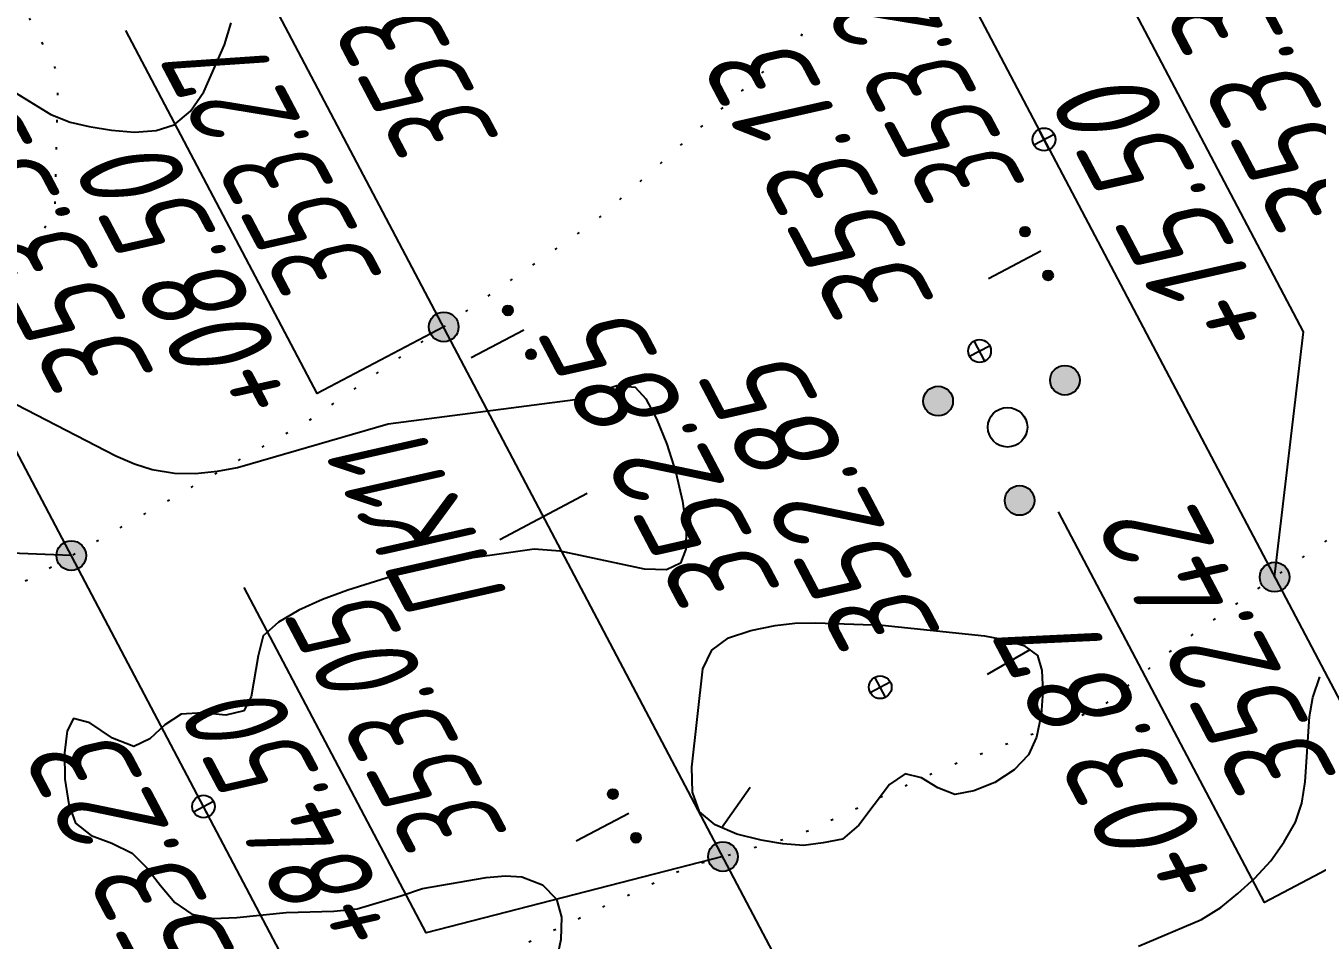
# Model space of a CAD drawing. Extents: x 1519150 to 1520806, y 2185741 to 2187019.
# Drawn here: x 1519350.5 to 1519402.7, y 2186828 to 2186865 of the extents above; entities that cross this region are included whole.
import ezdxf
from ezdxf.enums import TextEntityAlignment as Align

# ---------------------------------------------------------------- set-up
doc = ezdxf.new("R2010")
doc.units = 0
doc.linetypes.add('ИИDot', pattern=[1, 0, -1])
for name, color, linetype, lineweight in [('ИИ_КОНТУР_025', 7, 'ИИDot', 25), ('ИИ_ОТМЕТКА_025', 7, 'Continuous', 25), ('ИИ_ПИКЕТАЖ_025', 7, 'Continuous', 25), ('ИИ_РАЗМЕР_025', 7, 'Continuous', 25), ('ИИ_РЕЛЬЕФ_025', 34, 'Continuous', 25), ('ИИ_ТРАССА_АД_025', 1, 'Continuous', 25), ('ИИ_ТРАССА_ЛЭП_025', 7, 'Continuous', 25), ('ИИ_ТРАССА_ТРУБ_025', 7, 'Continuous', 25), ('ИИ_УГОДЬЯ_025', 7, 'Continuous', 25)]:
    doc.layers.add(name, color=color, linetype=linetype, lineweight=lineweight)
doc.styles.add('VNIPISIMPLEXCUR', font='simplex.shx', dxfattribs={"width": 0.8, "oblique": 15})
doc.dimstyles.new('ИИ-2000-м-dm$2', dxfattribs={"dimscale": 2, "dimtxt": 2.5, "dimasz": 2.5, "dimexe": 1.25, "dimexo": 0, "dimgap": 1, "dimtad": 2, "dimtoh": 1, "dimzin": 1, "dimdsep": 46, "dimtxsty": 'VNIPISIMPLEXCUR', "dimcen": 2.5, "dimaunit": 1, "dimazin": 0, "dimtfac": 1, "dimtmove": 1, "dimatfit": 2, "dimfxl": 1, "dimarcsym": 0})

# ---------------------------------------------------------------- blocks, each defined once
blk = doc.blocks.new('ИИ05407')
at = {"linetype": 'Continuous', "lineweight": 25}
h = blk.add_hatch(color=0, dxfattribs=at)
edge = h.paths.add_edge_path()
edge.add_arc((-0.5, 0.1), 0.1, 0, 360)
h = blk.add_hatch(color=0, dxfattribs=at)
edge = h.paths.add_edge_path()
edge.add_arc((0.5, 0.1), 0.1, 0, 360)
at = {"color": 0, "linetype": 'Continuous', "lineweight": 25}
blk.add_lwpolyline([(0, 0), (0, 1.2)], dxfattribs=at)
for centre in [(-0.5, 0.1), (0.5, 0.1)]:
    blk.add_circle(centre, 0.1, dxfattribs=at)
blk = doc.blocks.new('ИИ053951')
at = {"linetype": 'Continuous', "lineweight": 25}
h = blk.add_hatch(color=0, dxfattribs=at)
edge = h.paths.add_edge_path()
edge.add_arc((1.16, 0.95), 0.3, 0, 360)
h = blk.add_hatch(color=0, dxfattribs=at)
edge = h.paths.add_edge_path()
edge.add_arc((-1.403, 0.53), 0.3, 0, 360)
h = blk.add_hatch(color=0, dxfattribs=at)
edge = h.paths.add_edge_path()
edge.add_arc((0.243, -1.48), 0.3, 0, 360)
at = {"color": 0, "linetype": 'Continuous', "lineweight": 25}
for centre, radius in [((1.16, 0.95), 0.3), ((-1.403, 0.53), 0.3), ((0, 0), 0.4), ((0.243, -1.48), 0.3)]:
    blk.add_circle(centre, radius, dxfattribs=at)
blk = doc.blocks.new('ИИ053296')
at = {"color": 0, "linetype": 'Continuous', "lineweight": 25}
blk.add_lwpolyline([(0, 0), (1, 0)], dxfattribs=at)
blk = doc.blocks.new('PICKET')
at = {"color": 0, "linetype": 'Continuous', "lineweight": 25}
for p, q in [((-0.23, 0), (0.23, 0)), ((0, 0.23), (0, -0.23))]:
    blk.add_line(p, q, dxfattribs=at)
blk.add_circle((0, 0), 0.23, dxfattribs=at)
at = {"color": 0, "linetype": 'Continuous', "style": 'VNIPISIMPLEXCUR', "oblique": 15, "width": 0.8}
blk.add_attdef('OTMETKA', (1.25, 0.3), '', height=2, dxfattribs=at)
at = {"color": 8, "linetype": 'Continuous', "style": 'VNIPISIMPLEXCUR', "oblique": 15, "width": 0.8, "flags": 1}
blk.add_attdef('NOMER', (1.25, -2.7), '', height=2, dxfattribs=at)
blk = doc.blocks.new('ИИ15001')
at = {"color": 0, "linetype": 'Continuous', "lineweight": 25}
blk.add_lwpolyline([(0, 1), (0, -1)], dxfattribs=at)
at = {"color": 0, "linetype": 'Continuous', "lineweight": 25, "style": 'VNIPISIMPLEXCUR', "oblique": 15, "width": 0.8}
blk.add_attdef('STATIONING', text='', height=2, dxfattribs=at).set_placement((0, 2), align=Align.CENTER)
at = {"color": 7, "linetype": 'Continuous', "lineweight": 25, "style": 'VNIPISIMPLEXCUR', "oblique": 15, "width": 0.8}
blk.add_attdef('HEIGHT', text='', height=2, dxfattribs=at).set_placement((0, -2), align=Align.TOP_CENTER)
blk = doc.blocks.new('ИИ15002')
at = {"linetype": 'Continuous', "lineweight": 25}
h = blk.add_hatch(color=0, dxfattribs=at)
edge = h.paths.add_edge_path()
edge.add_arc((0, 0), 0.3, 0, 360)
at = {"color": 0, "linetype": 'Continuous', "lineweight": 25}
blk.add_circle((0, 0), 0.3, dxfattribs=at)
at = {"color": 0, "linetype": 'Continuous', "style": 'VNIPISIMPLEXCUR', "oblique": 15, "width": 0.8}
blk.add_attdef('STATIONING', (1, 1.3), '', height=2, rotation=90, dxfattribs=at)
at = {"color": 7, "linetype": 'Continuous', "style": 'VNIPISIMPLEXCUR', "oblique": 15, "width": 0.8}
blk.add_attdef('HEIGHT', text='', height=2, dxfattribs=at).set_placement((0, -1.3), align=Align.TOP_CENTER)
blk = doc.blocks.new('*D65')
at = {"layer": 'Defpoints', "color": 0, "transparency": 16777216}
for p in [(1519482.409, 2186840.189), (1519365.937, 2186752.536), (1519273.871, 2186671.021), (1519643.409, 2186205.468), (1519806.553, 2185895.816)]:
    blk.add_point(p, dxfattribs=at)
at = {"layer": 'ИИ_РАЗМЕР_025', "color": 0, "lineweight": -2, "transparency": 16777216}
for p, q in [((1519364.263, 2186762.999), (1519357.118, 2186776.562)), ((1519363.331, 2186753.39), (1519364.263, 2186762.999)), ((1519360.922, 2186741.638), (1519354.165, 2186754.463))]:
    blk.add_line(p, q, dxfattribs=at)
blk.add_arc((1519360.922, 2186741.638), 11.997, 58.2429, 98.5895, dxfattribs=at)
at = {"layer": 'ИИ_РАЗМЕР_025', "color": 0, "transparency": 16777216}
for points in [[(1519359.339, 2186752.867), (1519358.923, 2186754.133), (1519355.33, 2186752.251)], [(1519367.677, 2186752.339), (1519366.796, 2186751.338), (1519370.239, 2186749.196)]]:
    blk.add_solid(points, dxfattribs=at)
at = {"layer": 'ИИ_РАЗМЕР_025', "color": 0, "transparency": 16777216, "insert": (1519357.466, 2186768.647), "char_height": 4, "attachment_point": 5, "rotation": 117.7798, "style": 'VNIPISIMPLEXCUR'}
blk.add_mtext("78°44'", dxfattribs=at)
blk = doc.blocks.new('*D66')
at = {"layer": 'Defpoints', "color": 0, "transparency": 16777216}
for p in [(1519297.92, 2186946.834), (1519482.409, 2186840.189), (1519385.295, 2186766.597), (1519273.871, 2186671.021), (1519823.89, 2185948.39)]:
    blk.add_point(p, dxfattribs=at)
at = {"layer": 'ИИ_РАЗМЕР_025', "color": 0, "lineweight": -2, "transparency": 16777216}
blk.add_arc((1519392.515, 2186767.266), 7.251, 149.8038, 187.0253, dxfattribs=at)
at = {"layer": 'ИИ_РАЗМЕР_025', "color": 0, "transparency": 16777216}
for points in [[(1519385.787, 2186771.394), (1519386.709, 2186770.431), (1519389.135, 2186773.681)], [(1519385.932, 2186766.64), (1519384.705, 2186766.118), (1519386.884, 2186762.698)]]:
    blk.add_solid(points, dxfattribs=at)
at = {"layer": 'ИИ_РАЗМЕР_025', "color": 0, "transparency": 16777216, "insert": (1519377.317, 2186774.536), "char_height": 4, "attachment_point": 5, "rotation": 117.7798, "style": 'VNIPISIMPLEXCUR'}
blk.add_mtext("101°16'", dxfattribs=at)
blk = doc.blocks.new('*D67')
at = {"layer": 'Defpoints', "color": 0, "transparency": 16777216}
for p in [(1519335.639, 2186966.703), (1520064.45, 2186007.56), (1519860.194, 2185951.717), (1519823.89, 2185948.39), (1519888.366, 2185917.443)]:
    blk.add_point(p, dxfattribs=at)
at = {"layer": 'ИИ_РАЗМЕР_025', "color": 0, "lineweight": -2, "transparency": 16777216}
for p, q in [((1519862.615, 2185950.153), (1519866.306, 2185943.155)), ((1519866.306, 2185943.155), (1519874.982, 2185926.685))]:
    blk.add_line(p, q, dxfattribs=at)
blk.add_arc((1519866.538, 2185958.88), 9.568, 217.9509, 273.647, dxfattribs=at)
at = {"layer": 'ИИ_РАЗМЕР_025', "color": 0, "transparency": 16777216}
for points in [[(1519858.393, 2185952.705), (1519859.593, 2185953.287), (1519857.247, 2185956.595)], [(1519866.966, 2185949.974), (1519867.327, 2185948.69), (1519870.997, 2185950.415)]]:
    blk.add_solid(points, dxfattribs=at)
at = {"layer": 'ИИ_РАЗМЕР_025', "color": 0, "transparency": 16777216, "insert": (1519867.234, 2185931.993), "char_height": 4, "attachment_point": 5, "rotation": 117.7798, "style": 'VNIPISIMPLEXCUR'}
blk.add_mtext("103°58'", dxfattribs=at)
blk = doc.blocks.new('*D68')
at = {"layer": 'Defpoints', "color": 0, "transparency": 16777216}
for p in [(1519313.519, 2186955.051), (1520064.45, 2186007.56), (1519855.578, 2185949.86), (1519823.89, 2185948.39), (1519857.396, 2185922.593)]:
    blk.add_point(p, dxfattribs=at)
at = {"layer": 'ИИ_РАЗМЕР_025', "color": 0, "lineweight": -2, "transparency": 16777216}
for p, q in [((1519854.606, 2185946.846), (1519859.085, 2185938.334)), ((1519859.085, 2185938.334), (1519865.276, 2185926.582))]:
    blk.add_line(p, q, dxfattribs=at)
blk.add_arc((1519841.522, 2185952.727), 14.345, 313.808, 357.7899, dxfattribs=at)
at = {"layer": 'ИИ_РАЗМЕР_025', "color": 0, "transparency": 16777216}
for points in [[(1519855.193, 2185952.106), (1519856.52, 2185952.241), (1519855.452, 2185956.153)], [(1519851.842, 2185941.834), (1519851.063, 2185942.915), (1519848.208, 2185940.035)]]:
    blk.add_solid(points, dxfattribs=at)
at = {"layer": 'ИИ_РАЗМЕР_025', "color": 0, "transparency": 16777216, "insert": (1519858.77, 2185929.531), "char_height": 4, "attachment_point": 5, "rotation": 117.7798, "style": 'VNIPISIMPLEXCUR'}
blk.add_mtext("76°2'", dxfattribs=at)

msp = doc.modelspace()

# ---------------------------------------------------------------- linework, layer by layer
at = {"layer": 'ИИ_КОНТУР_025', "flags": 128}
for points in [[(1519330.862, 2186832.563), (1519337.391, 2186836.232), (1519350.93, 2186842.787), (1519361.956, 2186849.062), (1519373.401, 2186857.011), (1519381.817, 2186864.499), (1519382.933, 2186870.217), (1519380.421, 2186877.608), (1519375.675, 2186883.465), (1519369.813, 2186888.067), (1519363.951, 2186887.788), (1519357.67, 2186885.278), (1519351.25, 2186884.72), (1519348.04, 2186886.672), (1519346.086, 2186889.601), (1519347.202, 2186892.948), (1519351.389, 2186895.597), (1519357.67, 2186895.876), (1519362.416, 2186896.992), (1519364.789, 2186900.478), (1519364.928, 2186904.383), (1519363.253, 2186908.148), (1519359.903, 2186910.1), (1519356.275, 2186909.403), (1519351.389, 2186904.522), (1519345.109, 2186899.642), (1519341.201, 2186900.757), (1519337.148, 2186907.934), (1519335.054, 2186911.002), (1519332.682, 2186914.767), (1519332.402, 2186918.393), (1519332.123, 2186925.644), (1519332.123, 2186931.222), (1519332.542, 2186935.545), (1519333.938, 2186937.498), (1519337.008, 2186937.079), (1519341.056, 2186930.386), (1519342.312, 2186922.995), (1519346.779, 2186919.09), (1519351.384, 2186917.695), (1519354.455, 2186918.532), (1519357.386, 2186920.485), (1519358.921, 2186922.855), (1519359.899, 2186924.808), (1519360.178, 2186928.991), (1519360.457, 2186934.151), (1519356.828, 2186939.45), (1519350.547, 2186946.562), (1519345.243, 2186951.304), (1519339.939, 2186953.117), (1519336.031, 2186952.838), (1519331.007, 2186948.515), (1519328.494, 2186941.681), (1519326.122, 2186934.151), (1519323.722, 2186915.682), (1519322.605, 2186909.686), (1519320.093, 2186902.434), (1519319.535, 2186896.298), (1519320.651, 2186889.326), (1519324.28, 2186883.608), (1519329.165, 2186878.727), (1519336.144, 2186875.938), (1519343.681, 2186873.428), (1519348.148, 2186870.081), (1519351.78, 2186863.044), (1519351.641, 2186857.466), (1519347.454, 2186850.772), (1519336.706, 2186845.054), (1519324.953, 2186838.94), (1519323.593, 2186838.309)], [(1519344.966, 2186812.099), (1519347.518, 2186811.341), (1519351.427, 2186810.907), (1519357.942, 2186811.775), (1519361.851, 2186814.726), (1519364.978, 2186819.326), (1519366.889, 2186822.884), (1519370.643, 2186827.872), (1519377.245, 2186830.997), (1519381.762, 2186832.298), (1519387.582, 2186834.989), (1519393.923, 2186837.419), (1519397.137, 2186840.023), (1519405.649, 2186846.011), (1519416.278, 2186853.947), (1519420.013, 2186855.943), (1519424.367, 2186861.177), (1519423.932, 2186864.128), (1519422.021, 2186867.079), (1519420.805, 2186870.117), (1519420.545, 2186873.935), (1519421.5, 2186876.799), (1519425.148, 2186880.618), (1519429.144, 2186882.527), (1519435.485, 2186884.003), (1519442.261, 2186883.829), (1519444.284, 2186883.741)]]:
    msp.add_lwpolyline(points, dxfattribs=at)
at = {"layer": 'ИИ_ПИКЕТАЖ_025', "color": 7}
for points in [[(1519400.956, 2186842.709), (1519402.129, 2186852.626), (1519393.858, 2186868.328)], [(1519406.293, 2186832.577), (1519400.545, 2186829.549), (1519392.224, 2186845.344)]]:
    msp.add_lwpolyline(points, dxfattribs=at)
at = {"layer": 'ИИ_ПИКЕТАЖ_025', "color": 1}
for points in [[(1519367.371, 2186852.823), (1519362.251, 2186850.126), (1519354.517, 2186864.807)], [(1519378.654, 2186831.403), (1519366.665, 2186828.318), (1519359.308, 2186842.283)]]:
    msp.add_lwpolyline(points, dxfattribs=at)
at = {"layer": 'ИИ_ПИКЕТАЖ_025', "color": 4, "elevation": 352.77}
msp.add_lwpolyline([(1519352.316, 2186843.575), (1519336.601, 2186844.185), (1519344.149, 2186829.856)], dxfattribs=at)
at = {"layer": 'ИИ_РЕЛЬЕФ_025'}
for points, elevation in [([(1519343.591, 2186865.164), (1519345.813, 2186864.611), (1519346.563, 2186864.339), (1519347.268, 2186863.997), (1519351.487, 2186861.411), (1519352.269, 2186861.102), (1519353.043, 2186860.924), (1519353.939, 2186860.775), (1519354.869, 2186860.705), (1519355.743, 2186860.762), (1519356.474, 2186860.995), (1519357.139, 2186861.546), (1519357.668, 2186862.333), (1519358.51, 2186864.228), (1519358.774, 2186865.117)], 353.5), ([(1519350.103, 2186849.68), (1519354.111, 2186847.617), (1519354.875, 2186847.288), (1519355.59, 2186847.061), (1519356.491, 2186846.91), (1519357.323, 2186846.9), (1519358.224, 2186846.988), (1519359.031, 2186847.138), (1519365.129, 2186848.905), (1519372.683, 2186849.887), (1519374.371, 2186850.46), (1519375.114, 2186850.384), (1519375.535, 2186849.912), (1519375.972, 2186849.11), (1519376.391, 2186848.081), (1519376.754, 2186846.933), (1519377.027, 2186845.772), (1519377.174, 2186844.703), (1519377.158, 2186843.832), (1519376.945, 2186843.265), (1519376.369, 2186842.996), (1519375.492, 2186843.026), (1519372.076, 2186843.76), (1519371.02, 2186843.838), (1519367.328, 2186843.305), (1519366.417, 2186843.1), (1519363.498, 2186842.183), (1519362.466, 2186841.798), (1519361.508, 2186841.365), (1519360.69, 2186840.88), (1519360.079, 2186840.335), (1519359.872, 2186839.528), (1519359.581, 2186837.867), (1519359.296, 2186837.299), (1519358.56, 2186837.121), (1519357.633, 2186837.216), (1519356.764, 2186837.17), (1519356.099, 2186836.734), (1519355.488, 2186836.168), (1519354.841, 2186835.857), (1519353.978, 2186836.188), (1519353.072, 2186836.811), (1519352.412, 2186836.99), (1519352.154, 2186836.497), (1519352.039, 2186835.602), (1519352.061, 2186834.531), (1519352.213, 2186833.506), (1519352.487, 2186832.751), (1519353.123, 2186832.255), (1519353.953, 2186831.944), (1519354.774, 2186831.548), (1519355.366, 2186830.955), (1519355.92, 2186830.235), (1519356.503, 2186829.555), (1519357.183, 2186829.084), (1519358.045, 2186828.908), (1519359.011, 2186828.944), (1519361.003, 2186829.145), (1519362.93, 2186829.198), (1519363.874, 2186829.3), (1519365.643, 2186829.818), (1519366.518, 2186830.113), (1519369.083, 2186830.556), (1519369.866, 2186830.632), (1519370.524, 2186830.585), (1519371.369, 2186830.262), (1519371.933, 2186829.689), (1519372.125, 2186828.96), (1519372.101, 2186828.055), (1519371.911, 2186827.147)], 353), ([(1519395.457, 2186827.782), (1519397.996, 2186828.859), (1519398.787, 2186829.353), (1519399.474, 2186829.907), (1519400.157, 2186830.54), (1519400.798, 2186831.24), (1519401.341, 2186832.007), (1519401.805, 2186832.797), (1519402.058, 2186833.57), (1519402.191, 2186834.423), (1519402.362, 2186837.065), (1519402.506, 2186837.841), (1519402.782, 2186838.668)], 353)]:
    msp.add_lwpolyline(points, dxfattribs=dict(at, elevation=elevation))
at = {"layer": 'ИИ_РЕЛЬЕФ_025', "elevation": 353}
msp.add_lwpolyline([(1519377.711, 2186833.219), (1519377.43, 2186834.015), (1519377.405, 2186835.018), (1519377.842, 2186838.997), (1519378.204, 2186839.755), (1519378.883, 2186840.247), (1519379.785, 2186840.549), (1519380.774, 2186840.754), (1519381.558, 2186840.845), (1519382.411, 2186840.858), (1519385.089, 2186840.766), (1519389.227, 2186840.337), (1519390.002, 2186840.178), (1519390.814, 2186839.948), (1519391.365, 2186839.542), (1519391.541, 2186838.936), (1519391.591, 2186838.086), (1519391.518, 2186837.137), (1519391.324, 2186836.233), (1519391.01, 2186835.521), (1519390.432, 2186834.91), (1519389.647, 2186834.408), (1519388.8, 2186834.06), (1519388.033, 2186833.91), (1519387.343, 2186834.18), (1519386.676, 2186834.585), (1519386.021, 2186834.748), (1519385.393, 2186834.321), (1519384.149, 2186832.682), (1519383.484, 2186832.111), (1519382.703, 2186831.956), (1519381.913, 2186831.852), (1519381.08, 2186831.921), (1519380.195, 2186832.072), (1519379.223, 2186832.316), (1519378.337, 2186832.688)], close=True, dxfattribs=at)
at = {"layer": 'ИИ_ТРАССА_АД_025'}
msp.add_lwpolyline([(1519857.396, 2185922.593), (1519313.519, 2186955.051)], dxfattribs=at)
at = {"layer": 'ИИ_ТРАССА_ЛЭП_025'}
msp.add_lwpolyline([(1519335.639, 2186966.703), (1519888.366, 2185917.443), (1519904.961, 2185849.926)], dxfattribs=at)
at = {"layer": 'ИИ_ТРАССА_ТРУБ_025', "color": 4}
msp.add_lwpolyline([(1520767.29, 2186180.317), (1520640.49, 2186149.16), (1520353.58, 2186078.63), (1520064.45, 2186007.56), (1519823.89, 2185948.39), (1519297.92, 2186946.834)], dxfattribs=at)

# ---------------------------------------------------------------- block references
at = {"layer": 'ИИ_ОТМЕТКА_025'}
ref = msp.add_blockref('PICKET', (1519359.448, 2186867.863, 353.49), dxfattribs=dict(at, xscale=2, yscale=2, zscale=2, rotation=117.7797961859119))
ref.add_attrib('OTMETKA', '353.49', (1519369.721, 2186860.371, 353.49), dxfattribs={"layer": '0', "color": 0, "linetype": 'Continuous', "height": 4, "rotation": 117.7798, "style": 'VNIPISIMPLEXCUR', "oblique": 15, "width": 0.7})
ref = msp.add_blockref('PICKET', (1519391.634, 2186860.404, 353.21), dxfattribs=dict(at, xscale=2, yscale=2, zscale=2, rotation=117.7792673703056))
ref.add_attrib('OTMETKA', '353.21', (1519390.994, 2186858.519, 353.21), dxfattribs={"layer": '0', "color": 0, "linetype": 'Continuous', "height": 4, "rotation": 117.7793, "style": 'VNIPISIMPLEXCUR', "oblique": 15, "width": 0.7})
at = {"layer": 'ИИ_ОТМЕТКА_025', "xscale": 2, "yscale": 2, "zscale": 2, "rotation": 117.7797222222222}
msp.add_blockref('PICKET', (1519389.03, 2186851.85, 353.13), dxfattribs=at).add_auto_attribs({'OTMETKA': '353.13'})
at = {"layer": 'ИИ_ОТМЕТКА_025'}
ref = msp.add_blockref('PICKET', (1519385.013, 2186838.255, 352.85), dxfattribs=dict(at, xscale=2, yscale=2, zscale=2, rotation=117.7797222222222))
ref.add_attrib('OTMETKA', '352.85', (1519387.584, 2186840.372, 352.85), dxfattribs={"layer": '0', "color": 0, "linetype": 'Continuous', "height": 4, "rotation": 117.7797, "style": 'VNIPISIMPLEXCUR', "oblique": 15, "width": 0.8})
ref = msp.add_blockref('PICKET', (1519357.66, 2186833.431, 353.23), dxfattribs=dict(at, xscale=2, yscale=2, zscale=2, rotation=117.7797222222222))
ref.add_attrib('OTMETKA', '353.23', (1519360.189, 2186825.286, 353.23), dxfattribs={"layer": '0', "color": 0, "linetype": 'Continuous', "height": 4, "rotation": 117.7797, "style": 'VNIPISIMPLEXCUR', "oblique": 15, "width": 0.8})
at = {"layer": 'ИИ_ПИКЕТАЖ_025', "color": 7}
ref = msp.add_blockref('ИИ15002', (1519400.956, 2186842.709, 353.31), dxfattribs=dict(at, xscale=2, yscale=2, zscale=2, rotation=117.7792673698566))
ref.add_attrib('STATIONING', '+15.50', (1519401.337, 2186852.452, 353.31), dxfattribs={"layer": '0', "color": 0, "linetype": 'Continuous', "height": 4, "rotation": 117.7792, "style": 'VNIPISIMPLEXCUR', "oblique": 15, "width": 0.8})
ref.add_attrib('HEIGHT', '353.31', dxfattribs={"layer": '0', "color": 7, "linetype": 'Continuous', "height": 4, "rotation": 117.7793, "style": 'VNIPISIMPLEXCUR', "oblique": 15, "width": 0.8}).set_placement((1519398.89, 2186860.805, 353.31), align=Align.TOP_CENTER)
at = {"layer": 'ИИ_ПИКЕТАЖ_025', "color": 1}
ref = msp.add_blockref('ИИ15002', (1519367.371, 2186852.823, 353.27), dxfattribs=dict(at, xscale=2, yscale=2, zscale=2, rotation=117.7793137903056))
ref.add_attrib('STATIONING', '+08.50', (1519361.851, 2186849.761), dxfattribs={"layer": '0', "color": 0, "linetype": 'Continuous', "height": 4, "rotation": 117.7792, "style": 'VNIPISIMPLEXCUR', "oblique": 15, "width": 0.75})
ref.add_attrib('HEIGHT', '353.27', dxfattribs={"layer": '0', "color": 7, "linetype": 'Continuous', "height": 4, "rotation": 117.7793, "style": 'VNIPISIMPLEXCUR', "oblique": 15, "width": 0.7}).set_placement((1519358.876, 2186857.842), align=Align.TOP_CENTER)
at = {"layer": 'ИИ_ПИКЕТАЖ_025', "color": 4}
ref = msp.add_blockref('ИИ15001', (1519344.528, 2186858.359, 353.33), dxfattribs=dict(at, xscale=2, yscale=2, zscale=2, rotation=117.7798))
ref.add_attrib('STATIONING', 'ПК120', dxfattribs={"layer": '0', "color": 0, "linetype": 'Continuous', "lineweight": 25, "height": 4, "rotation": 117.7798, "style": 'VNIPISIMPLEXCUR', "oblique": 15, "width": 0.7}).set_placement((1519341.34, 2186855.828), align=Align.CENTER)
ref.add_attrib('HEIGHT', '353.33', dxfattribs={"layer": '0', "color": 7, "linetype": 'Continuous', "lineweight": 25, "height": 4, "rotation": 117.7797, "style": 'VNIPISIMPLEXCUR', "oblique": 15, "width": 0.8}).set_placement((1519349.277, 2186854.619), align=Align.TOP_CENTER)
at = {"layer": 'ИИ_ПИКЕТАЖ_025', "color": 1}
ref = msp.add_blockref('ИИ15001', (1519371.404, 2186845.166, 352.85), dxfattribs=dict(at, xscale=2, yscale=2, zscale=2, rotation=117.7791666666666))
ref.add_attrib('STATIONING', 'ПК11', dxfattribs={"layer": '0', "color": 0, "linetype": 'Continuous', "lineweight": 25, "height": 4, "rotation": 117.7792, "style": 'VNIPISIMPLEXCUR', "oblique": 15, "width": 0.7}).set_placement((1519368.283, 2186845.317, 352.85), align=Align.CENTER)
ref.add_attrib('HEIGHT', '352.85', dxfattribs={"layer": '0', "color": 7, "linetype": 'Continuous', "lineweight": 25, "height": 4, "rotation": 117.7792, "style": 'VNIPISIMPLEXCUR', "oblique": 15, "width": 0.8}).set_placement((1519374.546, 2186846.005, 352.85), align=Align.TOP_CENTER)
at = {"layer": 'ИИ_ПИКЕТАЖ_025', "color": 7}
ref = msp.add_blockref('ИИ15002', (1519406.293, 2186832.577, 352.42), dxfattribs=dict(at, xscale=1.999999999999999, yscale=1.999999999999999, zscale=1.999999999999999, rotation=117.7792673649429))
ref.add_attrib('STATIONING', '+03.87', (1519399.354, 2186830.127, 352.42), dxfattribs={"layer": '0', "color": 0, "linetype": 'Continuous', "height": 4, "rotation": 117.7792, "style": 'VNIPISIMPLEXCUR', "oblique": 15, "width": 0.8})
ref.add_attrib('HEIGHT', '352.42', dxfattribs={"layer": '0', "color": 7, "linetype": 'Continuous', "height": 4, "rotation": 117.7793, "style": 'VNIPISIMPLEXCUR', "oblique": 15, "width": 0.8}).set_placement((1519397.074, 2186838.348, 352.42), align=Align.TOP_CENTER)
at = {"layer": 'ИИ_ПИКЕТАЖ_025', "color": 4}
ref = msp.add_blockref('ИИ15002', (1519352.316, 2186843.575, 352.77), dxfattribs=dict(at, xscale=1.999999999999999, yscale=1.999999999999999, zscale=1.999999999999999, rotation=117.7797222222222))
ref.add_attrib('STATIONING', '+83.00', (1519343.471, 2186828.492), dxfattribs={"layer": '0', "color": 0, "linetype": 'Continuous', "height": 4, "rotation": 117.7799, "style": 'VNIPISIMPLEXCUR', "oblique": 15, "width": 0.7})
ref.add_attrib('HEIGHT', '352.77', dxfattribs={"layer": '0', "color": 7, "linetype": 'Continuous', "height": 4, "rotation": 117.7797, "style": 'VNIPISIMPLEXCUR', "oblique": 15, "width": 0.7}).set_placement((1519341.707, 2186835.797), align=Align.TOP_CENTER)
at = {"layer": 'ИИ_ПИКЕТАЖ_025', "color": 1}
ref = msp.add_blockref('ИИ15002', (1519378.654, 2186831.403, 353.05), dxfattribs=dict(at, xscale=1.999999999999999, yscale=1.999999999999999, zscale=1.999999999999999, rotation=117.7793140603056))
ref.add_attrib('STATIONING', '+84.50', (1519365.856, 2186828.248), dxfattribs={"layer": '0', "color": 0, "linetype": 'Continuous', "height": 4, "rotation": 117.7792, "style": 'VNIPISIMPLEXCUR', "oblique": 15, "width": 0.7})
ref.add_attrib('HEIGHT', '353.05', dxfattribs={"layer": '0', "color": 7, "linetype": 'Continuous', "height": 4, "rotation": 117.7793, "style": 'VNIPISIMPLEXCUR', "oblique": 15, "width": 0.7}).set_placement((1519363.908, 2186835.359), align=Align.TOP_CENTER)
at = {"layer": 'ИИ_РЕЛЬЕФ_025'}
for p, xscale, yscale, zscale, rotation in [((1519391.067, 2186839.761, 353), 2, 2, 2, 209.8564243359119), ((1519378.604, 2186832.575, 353), 1.999999999999999, 1.999999999999999, 1.999999999999999, 54.72404123591183)]:
    msp.add_blockref('ИИ053296', p, dxfattribs=dict(at, xscale=xscale, yscale=yscale, zscale=zscale, rotation=rotation))
at = {"layer": 'ИИ_УГОДЬЯ_025', "xscale": 2, "yscale": 2, "zscale": 2, "rotation": 117.7797222222222}
for p in [(1519391.51, 2186855.883), (1519370.609, 2186852.696), (1519374.853, 2186833.143)]:
    msp.add_blockref('ИИ05407', p, dxfattribs=at)
at = {"layer": 'ИИ_УГОДЬЯ_025', "xscale": 2, "yscale": 2, "zscale": 2}
msp.add_blockref('ИИ053951', (1519390.161, 2186848.766), dxfattribs=at)

# ---------------------------------------------------------------- dimensions: what is measured, and where the dimension line sits
at = {"layer": 'ИИ_РАЗМЕР_025'}
for base, line1, line2, override, picture, middle in [((1519860.194, 2185951.717), ((1520064.45, 2186007.56), (1519823.89, 2185948.39)), ((1519335.639, 2186966.703), (1519888.366, 2185917.443)), {"dimtxt": 2, "dimasz": 2, "dimzin": 0}, '*D67', (1519867.234, 2185931.993)), ((1519855.578, 2185949.86), ((1520064.45, 2186007.56), (1519823.89, 2185948.39)), ((1519857.396, 2185922.593), (1519313.519, 2186955.051)), {"dimtxt": 2, "dimasz": 2, "dimzin": 0}, '*D68', (1519858.77, 2185929.531)), ((1519385.295, 2186766.597), ((1519823.89, 2185948.39), (1519297.92, 2186946.834)), ((1519273.871, 2186671.021), (1519482.409, 2186840.189)), {"dimtxt": 2, "dimasz": 2, "dimgap": 0.5, "dimtmove": 2}, '*D66', (1519377.317, 2186774.536)), ((1519365.937, 2186752.536), ((1519806.553, 2185895.816), (1519643.409, 2186205.468)), ((1519273.871, 2186671.021), (1519482.409, 2186840.189)), {"dimtxt": 2, "dimasz": 2, "dimgap": 0.5}, '*D65', (1519357.466, 2186768.647))]:
    dim = msp.add_angular_dim_2l(base=base, line1=line1, line2=line2, dimstyle='ИИ-2000-м-dm$2', override=override, dxfattribs=at)
    dim.commit()
    dim.dimension.update_dxf_attribs({"geometry": picture, "text_midpoint": middle, "dimtype": 162})

doc.saveas('drawing.dxf')
